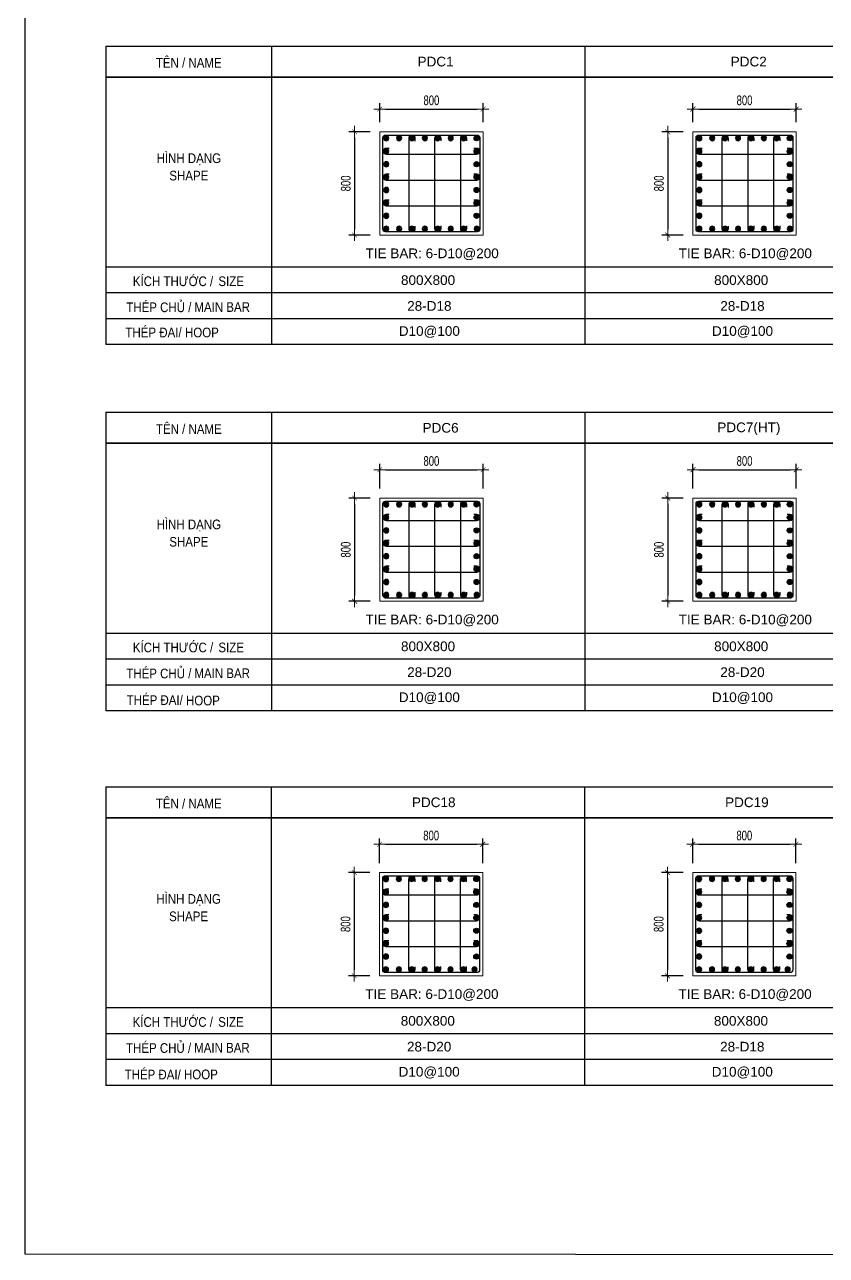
# Model space of a CAD drawing. Header units: millimetres. Extents: x 458085 to 481415, y 87765 to 165974.
# Drawn here: x 458086 to 464297, y 149341 to 158876 of the extents above; entities that cross this region are included whole.
import ezdxf
from ezdxf.enums import TextEntityAlignment as Align

# ---------------------------------------------------------------- set-up
doc = ezdxf.new("R2010")
doc.units = ezdxf.units.MM
doc.linetypes.add('CENTER2', pattern=[1.125, 0.75, -0.125, 0.125, -0.125])
doc.layers.get('Defpoints').update_dxf_attribs({"color": 151, "lineweight": 9})
for name, color, linetype in [('2', 2, 'Continuous'), ('A-ANNO-LEAD', 4, 'Continuous'), ('CEN', 1, 'CENTER2'), ('STL', 3, 'Continuous'), ('TIT1', 3, 'Continuous')]:
    doc.layers.add(name, color=color, linetype=linetype)
for name, color, linetype, lineweight in [('NDC_S_CONTINUOUS', 3, 'Continuous', 20), ('NDC_S_DIM', 1, 'Continuous', 15), ('NDC_S_VN TEXT', 7, 'Continuous', 20)]:
    doc.layers.add(name, color=color, linetype=linetype, lineweight=lineweight)
doc.styles.add('NDC_ARIAL', font='arial.ttf', dxfattribs={"width": 0.85})
doc.styles.add('NDC_DIM', font='', dxfattribs={"width": 0.75})
doc.styles.get('NDC_DIM').set_extended_font_data('Dotum')
doc.dimstyles.new('NDC_dim_30', dxfattribs={"dimscale": 30, "dimtxt": 2.5, "dimasz": 1.5, "dimexe": 1.5, "dimexo": 2.5, "dimgap": 1, "dimtad": 1, "dimdec": 0, "dimzin": 0, "dimdsep": 46, "dimtxsty": 'NDC_DIM', "dimblk": 'DIMMARK', "dimcen": 0.09, "dimdle": 1.2, "dimclrd": 1, "dimclre": 1, "dimclrt": 3, "dimadec": 0, "dimazin": 0, "dimtfac": 1, "dimtdec": 0, "dimtix": 1, "dimtofl": 0, "dimtmove": 0, "dimatfit": 3, "dimfxl": 8, "dimfxlon": 1, "dimtolj": 1, "dimtzin": 0, "dimarcsym": 0})

# ---------------------------------------------------------------- blocks, each defined once
blk = doc.blocks.new('8')
at = {"layer": '2'}
blk.add_hatch(color=256, dxfattribs=at).paths.add_polyline_path([(20, 0, 0.386127), (1.9, 19.9), (-1.9, 19.9, 0.386127), (-20, 0, 1)])
blk.add_circle((0, 0), 20, dxfattribs=at)
blk = doc.blocks.new('5')
at = {"layer": 'CEN', "rotation": 180}
blk.add_blockref('8', (0, 0), dxfattribs=at)
blk = doc.blocks.new('DIMMARK')
at = {"layer": 'NDC_S_DIM', "color": 1}
blk.add_line((-1.5, 0), (1, 0), dxfattribs=at)
at = {"layer": 'NDC_S_DIM', "color": 2, "const_width": 0.1}
blk.add_lwpolyline([(-0.42, -0.42), (0.42, 0.42)], dxfattribs=at)
blk = doc.blocks.new('*D26')
at = {"layer": 'Defpoints', "color": 0, "ltscale": 40, "transparency": 16777216}
for p in [(460837.3, 158045.9), (460641.9, 157245.9), (460837.3, 157245.9)]:
    blk.add_point(p, dxfattribs=at)
at = {"layer": 'NDC_S_DIM', "color": 1, "lineweight": -2, "ltscale": 40, "transparency": 16777216}
for p, q in [((460762.3, 158045.9), (460596.9, 158045.9)), ((460641.9, 158000.9), (460641.9, 157290.9)), ((460762.3, 157245.9), (460596.9, 157245.9))]:
    blk.add_line(p, q, dxfattribs=at)
at = {"layer": 'NDC_S_DIM', "color": 1, "lineweight": -2, "ltscale": 40, "transparency": 16777216, "xscale": 45, "yscale": 45, "zscale": 45}
for p, rotation in [((460641.9, 158045.9), 90), ((460641.9, 157245.9), 270)]:
    blk.add_blockref('DIMMARK', p, dxfattribs=dict(at, rotation=rotation))
at = {"layer": 'NDC_S_DIM', "color": 3, "ltscale": 40, "transparency": 16777216, "insert": (460574.3, 157645.9), "char_height": 75, "attachment_point": 5, "rotation": 90, "style": 'NDC_DIM'}
blk.add_mtext('\\A1;800', dxfattribs=at)
blk = doc.blocks.new('*D25')
at = {"layer": 'Defpoints', "color": 0, "ltscale": 40, "transparency": 16777216}
for p in [(463263.3, 158045.9), (463068, 157245.9), (463263.3, 157245.9)]:
    blk.add_point(p, dxfattribs=at)
at = {"layer": 'NDC_S_DIM', "color": 1, "lineweight": -2, "ltscale": 40, "transparency": 16777216}
for p, q in [((463188.3, 158045.9), (463023, 158045.9)), ((463068, 158000.9), (463068, 157290.9)), ((463188.3, 157245.9), (463023, 157245.9))]:
    blk.add_line(p, q, dxfattribs=at)
at = {"layer": 'NDC_S_DIM', "color": 1, "lineweight": -2, "ltscale": 40, "transparency": 16777216, "xscale": 45, "yscale": 45, "zscale": 45}
for p, rotation in [((463068, 158045.9), 90), ((463068, 157245.9), 270)]:
    blk.add_blockref('DIMMARK', p, dxfattribs=dict(at, rotation=rotation))
at = {"layer": 'NDC_S_DIM', "color": 3, "ltscale": 40, "transparency": 16777216, "insert": (463000.4, 157645.9), "char_height": 75, "attachment_point": 5, "rotation": 90, "style": 'NDC_DIM'}
blk.add_mtext('\\A1;800', dxfattribs=at)
blk = doc.blocks.new('*D45')
at = {"layer": 'Defpoints', "color": 0, "ltscale": 40, "transparency": 16777216}
for p in [(461637.3, 155427.5), (460837.3, 155206.1), (461637.3, 155206.1)]:
    blk.add_point(p, dxfattribs=at)
at = {"layer": 'NDC_S_DIM', "color": 1, "lineweight": -2, "ltscale": 40, "transparency": 16777216}
for p, q in [((460837.3, 155281.1), (460837.3, 155472.5)), ((460882.3, 155427.5), (461592.3, 155427.5)), ((461637.3, 155281.1), (461637.3, 155472.5))]:
    blk.add_line(p, q, dxfattribs=at)
at = {"layer": 'NDC_S_DIM', "color": 1, "lineweight": -2, "ltscale": 40, "transparency": 16777216, "xscale": 45, "yscale": 45, "zscale": 45, "rotation": 180}
blk.add_blockref('DIMMARK', (460837.3, 155427.5), dxfattribs=at)
at = {"layer": 'NDC_S_DIM', "color": 1, "lineweight": -2, "ltscale": 40, "transparency": 16777216, "xscale": 45, "yscale": 45, "zscale": 45}
blk.add_blockref('DIMMARK', (461637.3, 155427.5), dxfattribs=at)
at = {"layer": 'NDC_S_DIM', "color": 3, "ltscale": 40, "transparency": 16777216, "insert": (461237.3, 155495.1), "char_height": 75, "attachment_point": 5, "style": 'NDC_DIM'}
blk.add_mtext('\\A1;800', dxfattribs=at)
blk = doc.blocks.new('*D46')
at = {"layer": 'Defpoints', "color": 0, "ltscale": 40, "transparency": 16777216}
for p in [(460837.3, 155208.7), (460641.9, 154408.7), (460837.3, 154408.7)]:
    blk.add_point(p, dxfattribs=at)
at = {"layer": 'NDC_S_DIM', "color": 1, "lineweight": -2, "ltscale": 40, "transparency": 16777216}
for p, q in [((460762.3, 155208.7), (460596.9, 155208.7)), ((460641.9, 155163.7), (460641.9, 154453.7)), ((460762.3, 154408.7), (460596.9, 154408.7))]:
    blk.add_line(p, q, dxfattribs=at)
at = {"layer": 'NDC_S_DIM', "color": 1, "lineweight": -2, "ltscale": 40, "transparency": 16777216, "xscale": 45, "yscale": 45, "zscale": 45}
for p, rotation in [((460641.9, 155208.7), 90), ((460641.9, 154408.7), 270)]:
    blk.add_blockref('DIMMARK', p, dxfattribs=dict(at, rotation=rotation))
at = {"layer": 'NDC_S_DIM', "color": 3, "ltscale": 40, "transparency": 16777216, "insert": (460574.3, 154808.7), "char_height": 75, "attachment_point": 5, "rotation": 90, "style": 'NDC_DIM'}
blk.add_mtext('\\A1;800', dxfattribs=at)
blk = doc.blocks.new('*D35')
at = {"layer": 'Defpoints', "color": 0, "ltscale": 40, "transparency": 16777216}
for p in [(464063.3, 155427.5), (463263.3, 155206.1), (464063.3, 155206.1)]:
    blk.add_point(p, dxfattribs=at)
at = {"layer": 'NDC_S_DIM', "color": 1, "lineweight": -2, "ltscale": 40, "transparency": 16777216}
for p, q in [((463263.3, 155281.1), (463263.3, 155472.5)), ((463308.3, 155427.5), (464018.3, 155427.5)), ((464063.3, 155281.1), (464063.3, 155472.5))]:
    blk.add_line(p, q, dxfattribs=at)
at = {"layer": 'NDC_S_DIM', "color": 1, "lineweight": -2, "ltscale": 40, "transparency": 16777216, "xscale": 45, "yscale": 45, "zscale": 45, "rotation": 180}
blk.add_blockref('DIMMARK', (463263.3, 155427.5), dxfattribs=at)
at = {"layer": 'NDC_S_DIM', "color": 1, "lineweight": -2, "ltscale": 40, "transparency": 16777216, "xscale": 45, "yscale": 45, "zscale": 45}
blk.add_blockref('DIMMARK', (464063.3, 155427.5), dxfattribs=at)
at = {"layer": 'NDC_S_DIM', "color": 3, "ltscale": 40, "transparency": 16777216, "insert": (463663.3, 155495.1), "char_height": 75, "attachment_point": 5, "style": 'NDC_DIM'}
blk.add_mtext('\\A1;800', dxfattribs=at)
blk = doc.blocks.new('*D36')
at = {"layer": 'Defpoints', "color": 0, "ltscale": 40, "transparency": 16777216}
for p in [(463263.3, 155208.7), (463068, 154408.7), (463263.3, 154408.7)]:
    blk.add_point(p, dxfattribs=at)
at = {"layer": 'NDC_S_DIM', "color": 1, "lineweight": -2, "ltscale": 40, "transparency": 16777216}
for p, q in [((463188.3, 155208.7), (463023, 155208.7)), ((463068, 155163.7), (463068, 154453.7)), ((463188.3, 154408.7), (463023, 154408.7))]:
    blk.add_line(p, q, dxfattribs=at)
at = {"layer": 'NDC_S_DIM', "color": 1, "lineweight": -2, "ltscale": 40, "transparency": 16777216, "xscale": 45, "yscale": 45, "zscale": 45}
for p, rotation in [((463068, 155208.7), 90), ((463068, 154408.7), 270)]:
    blk.add_blockref('DIMMARK', p, dxfattribs=dict(at, rotation=rotation))
at = {"layer": 'NDC_S_DIM', "color": 3, "ltscale": 40, "transparency": 16777216, "insert": (463000.4, 154808.7), "char_height": 75, "attachment_point": 5, "rotation": 90, "style": 'NDC_DIM'}
blk.add_mtext('\\A1;800', dxfattribs=at)
blk = doc.blocks.new('*D53')
at = {"layer": 'Defpoints', "color": 0, "ltscale": 40, "transparency": 16777216}
for p in [(461635.5, 152526), (460835.5, 152304.6), (461635.5, 152304.6)]:
    blk.add_point(p, dxfattribs=at)
at = {"layer": 'NDC_S_DIM', "color": 1, "lineweight": -2, "ltscale": 40, "transparency": 16777216}
for p, q in [((460835.5, 152379.6), (460835.5, 152571)), ((461635.5, 152379.6), (461635.5, 152571)), ((460880.5, 152526), (461590.5, 152526))]:
    blk.add_line(p, q, dxfattribs=at)
at = {"layer": 'NDC_S_DIM', "color": 1, "lineweight": -2, "ltscale": 40, "transparency": 16777216, "xscale": 45, "yscale": 45, "zscale": 45, "rotation": 180}
blk.add_blockref('DIMMARK', (460835.5, 152526), dxfattribs=at)
at = {"layer": 'NDC_S_DIM', "color": 1, "lineweight": -2, "ltscale": 40, "transparency": 16777216, "xscale": 45, "yscale": 45, "zscale": 45}
blk.add_blockref('DIMMARK', (461635.5, 152526), dxfattribs=at)
at = {"layer": 'NDC_S_DIM', "color": 3, "ltscale": 40, "transparency": 16777216, "insert": (461235.5, 152593.5), "char_height": 75, "attachment_point": 5, "style": 'NDC_DIM'}
blk.add_mtext('\\A1;800', dxfattribs=at)
blk = doc.blocks.new('*D54')
at = {"layer": 'Defpoints', "color": 0, "ltscale": 40, "transparency": 16777216}
for p in [(460835.5, 152307.2), (460640.2, 151507.2), (460835.5, 151507.2)]:
    blk.add_point(p, dxfattribs=at)
at = {"layer": 'NDC_S_DIM', "color": 1, "lineweight": -2, "ltscale": 40, "transparency": 16777216}
for p, q in [((460760.5, 152307.2), (460595.2, 152307.2)), ((460640.2, 152262.2), (460640.2, 151552.2)), ((460760.5, 151507.2), (460595.2, 151507.2))]:
    blk.add_line(p, q, dxfattribs=at)
at = {"layer": 'NDC_S_DIM', "color": 1, "lineweight": -2, "ltscale": 40, "transparency": 16777216, "xscale": 45, "yscale": 45, "zscale": 45}
for p, rotation in [((460640.2, 152307.2), 90), ((460640.2, 151507.2), 270)]:
    blk.add_blockref('DIMMARK', p, dxfattribs=dict(at, rotation=rotation))
at = {"layer": 'NDC_S_DIM', "color": 3, "ltscale": 40, "transparency": 16777216, "insert": (460572.6, 151907.2), "char_height": 75, "attachment_point": 5, "rotation": 90, "style": 'NDC_DIM'}
blk.add_mtext('\\A1;800', dxfattribs=at)
blk = doc.blocks.new('*D49')
at = {"layer": 'Defpoints', "color": 0, "ltscale": 40, "transparency": 16777216}
for p in [(464061.6, 152526), (463261.6, 152304.6), (464061.6, 152304.6)]:
    blk.add_point(p, dxfattribs=at)
at = {"layer": 'NDC_S_DIM', "color": 1, "lineweight": -2, "ltscale": 40, "transparency": 16777216}
for p, q in [((463261.6, 152379.6), (463261.6, 152571)), ((464061.6, 152379.6), (464061.6, 152571)), ((463306.6, 152526), (464016.6, 152526))]:
    blk.add_line(p, q, dxfattribs=at)
at = {"layer": 'NDC_S_DIM', "color": 1, "lineweight": -2, "ltscale": 40, "transparency": 16777216, "xscale": 45, "yscale": 45, "zscale": 45, "rotation": 180}
blk.add_blockref('DIMMARK', (463261.6, 152526), dxfattribs=at)
at = {"layer": 'NDC_S_DIM', "color": 1, "lineweight": -2, "ltscale": 40, "transparency": 16777216, "xscale": 45, "yscale": 45, "zscale": 45}
blk.add_blockref('DIMMARK', (464061.6, 152526), dxfattribs=at)
at = {"layer": 'NDC_S_DIM', "color": 3, "ltscale": 40, "transparency": 16777216, "insert": (463661.6, 152593.5), "char_height": 75, "attachment_point": 5, "style": 'NDC_DIM'}
blk.add_mtext('\\A1;800', dxfattribs=at)
blk = doc.blocks.new('*D50')
at = {"layer": 'Defpoints', "color": 0, "ltscale": 40, "transparency": 16777216}
for p in [(463261.6, 152307.2), (463066.3, 151507.2), (463261.6, 151507.2)]:
    blk.add_point(p, dxfattribs=at)
at = {"layer": 'NDC_S_DIM', "color": 1, "lineweight": -2, "ltscale": 40, "transparency": 16777216}
for p, q in [((463186.6, 152307.2), (463021.3, 152307.2)), ((463066.3, 152262.2), (463066.3, 151552.2)), ((463186.6, 151507.2), (463021.3, 151507.2))]:
    blk.add_line(p, q, dxfattribs=at)
at = {"layer": 'NDC_S_DIM', "color": 1, "lineweight": -2, "ltscale": 40, "transparency": 16777216, "xscale": 45, "yscale": 45, "zscale": 45}
for p, rotation in [((463066.3, 152307.2), 90), ((463066.3, 151507.2), 270)]:
    blk.add_blockref('DIMMARK', p, dxfattribs=dict(at, rotation=rotation))
at = {"layer": 'NDC_S_DIM', "color": 3, "ltscale": 40, "transparency": 16777216, "insert": (462998.7, 151907.2), "char_height": 75, "attachment_point": 5, "rotation": 90, "style": 'NDC_DIM'}
blk.add_mtext('\\A1;800', dxfattribs=at)
blk = doc.blocks.new('*D313')
at = {"layer": 'Defpoints', "color": 0, "ltscale": 40, "transparency": 16777216}
for p in [(461637.3, 158221.7), (460837.3, 158045.9), (461637.3, 158045.9)]:
    blk.add_point(p, dxfattribs=at)
at = {"layer": 'NDC_S_DIM', "color": 1, "lineweight": -2, "ltscale": 40, "transparency": 16777216}
for p, q in [((460837.3, 158120.9), (460837.3, 158266.7)), ((460882.3, 158221.7), (461592.3, 158221.7)), ((461637.3, 158120.9), (461637.3, 158266.7))]:
    blk.add_line(p, q, dxfattribs=at)
at = {"layer": 'NDC_S_DIM', "color": 1, "lineweight": -2, "ltscale": 40, "transparency": 16777216, "xscale": 45, "yscale": 45, "zscale": 45, "rotation": 180}
blk.add_blockref('DIMMARK', (460837.3, 158221.7), dxfattribs=at)
at = {"layer": 'NDC_S_DIM', "color": 1, "lineweight": -2, "ltscale": 40, "transparency": 16777216, "xscale": 45, "yscale": 45, "zscale": 45}
blk.add_blockref('DIMMARK', (461637.3, 158221.7), dxfattribs=at)
at = {"layer": 'NDC_S_DIM', "color": 3, "ltscale": 40, "transparency": 16777216, "insert": (461237.3, 158289.2), "char_height": 75, "attachment_point": 5, "style": 'NDC_DIM'}
blk.add_mtext('\\A1;800', dxfattribs=at)
blk = doc.blocks.new('*D314')
at = {"layer": 'Defpoints', "color": 0, "ltscale": 40, "transparency": 16777216}
for p in [(464063.3, 158221.7), (463263.3, 158045.9), (464063.3, 158045.9)]:
    blk.add_point(p, dxfattribs=at)
at = {"layer": 'NDC_S_DIM', "color": 1, "lineweight": -2, "ltscale": 40, "transparency": 16777216}
for p, q in [((463263.3, 158120.9), (463263.3, 158266.7)), ((463308.3, 158221.7), (464018.3, 158221.7)), ((464063.3, 158120.9), (464063.3, 158266.7))]:
    blk.add_line(p, q, dxfattribs=at)
at = {"layer": 'NDC_S_DIM', "color": 1, "lineweight": -2, "ltscale": 40, "transparency": 16777216, "xscale": 45, "yscale": 45, "zscale": 45, "rotation": 180}
blk.add_blockref('DIMMARK', (463263.3, 158221.7), dxfattribs=at)
at = {"layer": 'NDC_S_DIM', "color": 1, "lineweight": -2, "ltscale": 40, "transparency": 16777216, "xscale": 45, "yscale": 45, "zscale": 45}
blk.add_blockref('DIMMARK', (464063.3, 158221.7), dxfattribs=at)
at = {"layer": 'NDC_S_DIM', "color": 3, "ltscale": 40, "transparency": 16777216, "insert": (463663.3, 158289.2), "char_height": 75, "attachment_point": 5, "style": 'NDC_DIM'}
blk.add_mtext('\\A1;800', dxfattribs=at)

msp = doc.modelspace()

# ---------------------------------------------------------------- linework, layer by layer
at = {"layer": '2', "lineweight": -2, "ltscale": 1000}
for points in [[(461612.3, 158000.9), (461612.3, 157290.9, -0.414214), (461592.3, 157270.9), (460882.3, 157270.9, -0.414214), (460862.3, 157290.9), (460862.3, 158000.9, -0.414214), (460882.3, 158020.9), (461592.3, 158020.9, -0.414214)], [(464038.3, 158000.9), (464038.3, 157290.9, -0.414214), (464018.3, 157270.9), (463308.3, 157270.9, -0.414214), (463288.3, 157290.9), (463288.3, 158000.9, -0.414214), (463308.3, 158020.9), (464018.3, 158020.9, -0.414214)], [(461612.3, 155163.7), (461612.3, 154453.7, -0.414214), (461592.3, 154433.7), (460882.3, 154433.7, -0.414214), (460862.3, 154453.7), (460862.3, 155163.7, -0.414214), (460882.3, 155183.7), (461592.3, 155183.7, -0.414214)], [(464038.3, 155163.7), (464038.3, 154453.7, -0.414214), (464018.3, 154433.7), (463308.3, 154433.7, -0.414214), (463288.3, 154453.7), (463288.3, 155163.7, -0.414214), (463308.3, 155183.7), (464018.3, 155183.7, -0.414214)], [(461610.5, 152262.2), (461610.5, 151552.2, -0.414214), (461590.5, 151532.2), (460880.5, 151532.2, -0.414214), (460860.5, 151552.2), (460860.5, 152262.2, -0.414214), (460880.5, 152282.2), (461590.5, 152282.2, -0.414214)], [(464036.6, 152262.2), (464036.6, 151552.2, -0.414214), (464016.6, 151532.2), (463306.6, 151532.2, -0.414214), (463286.6, 151552.2), (463286.6, 152262.2, -0.414214), (463306.6, 152282.2), (464016.6, 152282.2, -0.414214)]]:
    msp.add_lwpolyline(points, format="xyb", close=True, dxfattribs=at)
at = {"layer": '2'}
for points in [[(461109.5, 157315.5), (461109.5, 157293.4, -1), (461064.5, 157293.4), (461064.5, 157995.4, -1), (461109.5, 157995.4), (461109.5, 157973.3)], [(461309.5, 157317), (461309.5, 157294.9, -1), (461264.5, 157294.9), (461264.5, 157996.9, -1), (461309.5, 157996.9), (461309.5, 157974.7)], [(461509.5, 157317), (461509.5, 157294.9, -1), (461464.5, 157294.9), (461464.5, 157996.9, -1), (461509.5, 157996.9), (461509.5, 157974.7)], [(463535.6, 157315.5), (463535.6, 157293.4, -1), (463490.6, 157293.4), (463490.6, 157995.4, -1), (463535.6, 157995.4), (463535.6, 157973.3)], [(463735.6, 157317), (463735.6, 157294.9, -1), (463690.6, 157294.9), (463690.6, 157996.9, -1), (463735.6, 157996.9), (463735.6, 157974.7)], [(463935.6, 157317), (463935.6, 157294.9, -1), (463890.6, 157294.9), (463890.6, 157996.9, -1), (463935.6, 157996.9), (463935.6, 157974.7)], [(460909.2, 157917.4), (460887, 157917.4, 1), (460887, 157872.4), (461589.1, 157872.4, 1), (461589.1, 157917.4), (461566.9, 157917.4)], [(463335.3, 157917.4), (463313.1, 157917.4, 1), (463313.1, 157872.4), (464015.2, 157872.4, 1), (464015.2, 157917.4), (463993, 157917.4)], [(460909.2, 157717.4), (460887, 157717.4, 1), (460887, 157672.4), (461589.1, 157672.4, 1), (461589.1, 157717.4), (461566.9, 157717.4)], [(463335.3, 157717.4), (463313.1, 157717.4, 1), (463313.1, 157672.4), (464015.2, 157672.4, 1), (464015.2, 157717.4), (463993, 157717.4)], [(460909.2, 157517.4), (460887, 157517.4, 1), (460887, 157472.4), (461589.1, 157472.4, 1), (461589.1, 157517.4), (461566.9, 157517.4)], [(463335.3, 157517.4), (463313.1, 157517.4, 1), (463313.1, 157472.4), (464015.2, 157472.4, 1), (464015.2, 157517.4), (463993, 157517.4)], [(461109.5, 154478.3), (461109.5, 154456.2, -1), (461064.5, 154456.2), (461064.5, 155158.2, -1), (461109.5, 155158.2), (461109.5, 155136.1)], [(461309.5, 154479.8), (461309.5, 154457.7, -1), (461264.5, 154457.7), (461264.5, 155159.7, -1), (461309.5, 155159.7), (461309.5, 155137.5)], [(461509.5, 154479.8), (461509.5, 154457.7, -1), (461464.5, 154457.7), (461464.5, 155159.7, -1), (461509.5, 155159.7), (461509.5, 155137.5)], [(463535.6, 154478.3), (463535.6, 154456.2, -1), (463490.6, 154456.2), (463490.6, 155158.2, -1), (463535.6, 155158.2), (463535.6, 155136.1)], [(463735.6, 154479.8), (463735.6, 154457.7, -1), (463690.6, 154457.7), (463690.6, 155159.7, -1), (463735.6, 155159.7), (463735.6, 155137.5)], [(463935.6, 154479.8), (463935.6, 154457.7, -1), (463890.6, 154457.7), (463890.6, 155159.7, -1), (463935.6, 155159.7), (463935.6, 155137.5)], [(460909.2, 155080.2), (460887, 155080.2, 1), (460887, 155035.2), (461589.1, 155035.2, 1), (461589.1, 155080.2), (461566.9, 155080.2)], [(463335.3, 155080.2), (463313.1, 155080.2, 1), (463313.1, 155035.2), (464015.2, 155035.2, 1), (464015.2, 155080.2), (463993, 155080.2)], [(460909.2, 154880.2), (460887, 154880.2, 1), (460887, 154835.2), (461589.1, 154835.2, 1), (461589.1, 154880.2), (461566.9, 154880.2)], [(463335.3, 154880.2), (463313.1, 154880.2, 1), (463313.1, 154835.2), (464015.2, 154835.2, 1), (464015.2, 154880.2), (463993, 154880.2)], [(460909.2, 154680.2), (460887, 154680.2, 1), (460887, 154635.2), (461589.1, 154635.2, 1), (461589.1, 154680.2), (461566.9, 154680.2)], [(463335.3, 154680.2), (463313.1, 154680.2, 1), (463313.1, 154635.2), (464015.2, 154635.2, 1), (464015.2, 154680.2), (463993, 154680.2)], [(461107.8, 151576.8), (461107.8, 151554.6, -1), (461062.8, 151554.6), (461062.8, 152256.7, -1), (461107.8, 152256.7), (461107.8, 152234.5)], [(461307.8, 151578.3), (461307.8, 151556.1, -1), (461262.8, 151556.1), (461262.8, 152258.1, -1), (461307.8, 152258.1), (461307.8, 152236)], [(461507.8, 151578.3), (461507.8, 151556.1, -1), (461462.8, 151556.1), (461462.8, 152258.1, -1), (461507.8, 152258.1), (461507.8, 152236)], [(463533.9, 151576.8), (463533.9, 151554.6, -1), (463488.9, 151554.6), (463488.9, 152256.7, -1), (463533.9, 152256.7), (463533.9, 152234.5)], [(463733.9, 151578.3), (463733.9, 151556.1, -1), (463688.9, 151556.1), (463688.9, 152258.1, -1), (463733.9, 152258.1), (463733.9, 152236)], [(463933.9, 151578.3), (463933.9, 151556.1, -1), (463888.9, 151556.1), (463888.9, 152258.1, -1), (463933.9, 152258.1), (463933.9, 152236)], [(460907.4, 152178.7), (460885.3, 152178.7, 1), (460885.3, 152133.7), (461587.3, 152133.7, 1), (461587.3, 152178.7), (461565.2, 152178.7)], [(463333.5, 152178.7), (463311.4, 152178.7, 1), (463311.4, 152133.7), (464013.4, 152133.7, 1), (464013.4, 152178.7), (463991.3, 152178.7)], [(460907.4, 151978.7), (460885.3, 151978.7, 1), (460885.3, 151933.7), (461587.3, 151933.7, 1), (461587.3, 151978.7), (461565.2, 151978.7)], [(463333.5, 151978.7), (463311.4, 151978.7, 1), (463311.4, 151933.7), (464013.4, 151933.7, 1), (464013.4, 151978.7), (463991.3, 151978.7)], [(460907.4, 151778.7), (460885.3, 151778.7, 1), (460885.3, 151733.7), (461587.3, 151733.7, 1), (461587.3, 151778.7), (461565.2, 151778.7)], [(463333.5, 151778.7), (463311.4, 151778.7, 1), (463311.4, 151733.7), (464013.4, 151733.7, 1), (464013.4, 151778.7), (463991.3, 151778.7)]]:
    msp.add_lwpolyline(points, format="xyb", dxfattribs=at)
at = {"layer": 'A-ANNO-LEAD'}
msp.add_lwpolyline([(458087.5, 149354.1), (479422.5, 149341), (479422.5, 165961), (458087.5, 165974.1)], close=True, dxfattribs=at)
at = {"layer": 'NDC_S_CONTINUOUS', "ltscale": 70}
for points in [[(461637.3, 158045.9), (461637.3, 157245.9), (460837.3, 157245.9), (460837.3, 158045.9), (461637.3, 158045.9)], [(464063.3, 158045.9), (464063.3, 157245.9), (463263.3, 157245.9), (463263.3, 158045.9), (464063.3, 158045.9)], [(461637.3, 155208.7), (461637.3, 154408.7), (460837.3, 154408.7), (460837.3, 155208.7), (461637.3, 155208.7)], [(464063.3, 155208.7), (464063.3, 154408.7), (463263.3, 154408.7), (463263.3, 155208.7), (464063.3, 155208.7)], [(461635.5, 152307.2), (461635.5, 151507.2), (460835.5, 151507.2), (460835.5, 152307.2), (461635.5, 152307.2)], [(464061.6, 152307.2), (464061.6, 151507.2), (463261.6, 151507.2), (463261.6, 152307.2), (464061.6, 152307.2)]]:
    msp.add_lwpolyline(points, dxfattribs=at)
at = {"layer": 'TIT1', "color": 2}
for p, q in [((458715.9, 158709.9), (479422.5, 158709.9)), ((458715.9, 155872.7), (479423.2, 155872.7)), ((458714.2, 152971.2), (479422.5, 152971.2))]:
    msp.add_line(p, q, dxfattribs=at)
at = {"layer": 'TIT1'}
for p, q in [((458715.9, 158709.9), (458715.9, 156397.1)), ((459999.9, 156397.1), (459999.9, 158709.9)), ((462426, 158709.9), (462426, 156397.1)), ((458087.5, 158469.9), (458085.8, 158469.9)), ((458715.9, 158469.9), (479422.5, 158469.9)), ((479420.8, 158469.9), (458715.9, 158469.9)), ((479422.5, 156397.1), (458715.9, 156397.1)), ((458715.9, 155872.7), (458715.9, 153559.9)), ((459999.9, 153559.9), (459999.9, 155872.7)), ((462426, 155872.7), (462426, 153559.9)), ((458087.5, 155632.7), (458086.5, 155632.7)), ((458715.9, 155632.7), (479423.2, 155632.7)), ((479421.4, 155632.7), (458715.9, 155632.7)), ((479422.5, 153559.9), (458715.9, 153559.9)), ((458714.2, 152971.2), (458714.2, 150658.3)), ((459998.1, 150658.3), (459998.1, 152971.2)), ((462424.2, 152971.2), (462424.2, 150658.3)), ((458087.5, 152841.5), (458085.8, 152841.5)), ((458714.2, 152731.2), (479422.5, 152731.2)), ((479420.8, 152731.2), (458714.2, 152731.2)), ((479420.8, 150658.3), (458714.2, 150658.3))]:
    msp.add_line(p, q, dxfattribs=at)
at = {"layer": 'TIT1', "color": 8}
for p, q in [((479423, 156997.1), (458715.9, 156997.1)), ((479423, 156797.1), (458715.9, 156797.1)), ((479423, 156597.1), (458715.9, 156597.1)), ((479423, 156397.1), (459145.1, 156397.1)), ((479423, 154159.9), (458715.9, 154159.9)), ((479423, 153959.9), (458715.9, 153959.9)), ((479423, 153759.9), (458715.9, 153759.9)), ((479423, 153559.9), (459145.1, 153559.9)), ((479421.3, 151258.3), (458714.2, 151258.3)), ((479421.3, 151058.3), (458714.2, 151058.3)), ((479421.3, 150858.3), (458714.2, 150858.3)), ((479421.3, 150658.3), (459143.4, 150658.3))]:
    msp.add_line(p, q, dxfattribs=at)

# ---------------------------------------------------------------- block references
at = {"layer": 'STL', "xscale": -1}
for p in [(460887, 157995.9), (463313.1, 157995.9), (460887, 157894.9), (463313.1, 157894.9), (460887, 157794.9), (463313.1, 157794.9), (460887, 157694.9), (463313.1, 157694.9), (460887, 157594.9), (463313.1, 157594.9), (460887, 157494.9), (463313.1, 157494.9), (460887, 157394.9), (463313.1, 157394.9), (460887, 157294.9), (463313.1, 157294.9), (460887, 155158.7), (463313.1, 155158.7), (460887, 155057.7), (463313.1, 155057.7), (460887, 154957.7), (463313.1, 154957.7), (460887, 154857.7), (463313.1, 154857.7), (460887, 154757.7), (463313.1, 154757.7), (460887, 154657.7), (463313.1, 154657.7), (460887, 154557.7), (463313.1, 154557.7), (460887, 154457.7), (463313.1, 154457.7), (460885.3, 152257.2), (463311.4, 152257.2), (460885.3, 152156.2), (463311.4, 152156.2), (460885.3, 152056.2), (463311.4, 152056.2), (460885.3, 151956.2), (463311.4, 151956.2), (460885.3, 151856.2), (463311.4, 151856.2), (460885.3, 151756.2), (463311.4, 151756.2), (460885.3, 151656.2), (463311.4, 151656.2), (460885.3, 151556.2), (463311.4, 151556.2)]:
    msp.add_blockref('5', p, dxfattribs=at)
at = {"layer": 'STL', "xscale": -1, "rotation": 270}
for p in [(460987, 157996.9), (461087, 157996.9), (461187, 157996.9), (461287, 157996.9), (461387, 157996.9), (461487, 157996.9), (463413.1, 157996.9), (463513.1, 157996.9), (463613.1, 157996.9), (463713.1, 157996.9), (463813.1, 157996.9), (463913.1, 157996.9), (460887, 157294.9), (460987, 157294.9), (461087, 157294.9), (461187, 157294.9), (461287, 157294.9), (461387, 157294.9), (461487, 157294.9), (461588.4, 157294.9), (463313.1, 157294.9), (463413.1, 157294.9), (463513.1, 157294.9), (463613.1, 157294.9), (463713.1, 157294.9), (463813.1, 157294.9), (463913.1, 157294.9), (464014.5, 157294.9), (460987, 155159.7), (461087, 155159.7), (461187, 155159.7), (461287, 155159.7), (461387, 155159.7), (461487, 155159.7), (463413.1, 155159.7), (463513.1, 155159.7), (463613.1, 155159.7), (463713.1, 155159.7), (463813.1, 155159.7), (463913.1, 155159.7), (460887, 154457.7), (460987, 154457.7), (461087, 154457.7), (461187, 154457.7), (461287, 154457.7), (461387, 154457.7), (461487, 154457.7), (461587.4, 154457.7), (463313.1, 154457.7), (463413.1, 154457.7), (463513.1, 154457.7), (463613.1, 154457.7), (463713.1, 154457.7), (463813.1, 154457.7), (463913.1, 154457.7), (464013.5, 154457.7), (460985.3, 152258.1), (461085.3, 152258.1), (461185.3, 152258.1), (461285.3, 152258.1), (461385.3, 152258.1), (461485.3, 152258.1), (463411.4, 152258.1), (463511.4, 152258.1), (463611.4, 152258.1), (463711.4, 152258.1), (463811.4, 152258.1), (463911.4, 152258.1), (460885.3, 151556.2), (460985.3, 151556.2), (461085.3, 151556.2), (461185.3, 151556.2), (461285.3, 151556.2), (461385.3, 151556.2), (461485.3, 151556.2), (461571.2, 151556.2), (463311.4, 151556.2), (463411.4, 151556.2), (463511.4, 151556.2), (463611.4, 151556.2), (463711.4, 151556.2), (463811.4, 151556.2), (463911.4, 151556.2), (463997.3, 151556.2)]:
    msp.add_blockref('5', p, dxfattribs=at)
at = {"layer": 'STL'}
for p in [(461587.5, 157995.9), (464013.6, 157995.9), (461587.5, 157894.9), (464013.6, 157894.9), (461587.5, 157794.9), (464013.6, 157794.9), (461587.5, 157694.9), (464013.6, 157694.9), (461587.5, 157594.9), (464013.6, 157594.9), (461587.5, 157494.9), (464013.6, 157494.9), (461587.5, 157394.9), (464013.6, 157394.9), (461587.5, 155158.7), (464013.6, 155158.7), (461587.5, 155057.7), (464013.6, 155057.7), (461587.5, 154957.7), (464013.6, 154957.7), (461587.5, 154857.7), (464013.6, 154857.7), (461587.5, 154757.7), (464013.6, 154757.7), (461587.5, 154657.7), (464013.6, 154657.7), (461587.5, 154557.7), (464013.6, 154557.7), (461585.7, 152257.2), (464011.8, 152257.2), (461585.7, 152156.2), (464011.8, 152156.2), (461585.7, 152056.2), (464011.8, 152056.2), (461585.7, 151956.2), (464011.8, 151956.2), (461585.7, 151856.2), (464011.8, 151856.2), (461585.7, 151756.2), (464011.8, 151756.2), (461585.7, 151656.2), (464011.8, 151656.2)]:
    msp.add_blockref('5', p, dxfattribs=at)

# ---------------------------------------------------------------- texts
at = {"layer": 'NDC_S_VN TEXT', "style": 'NDC_ARIAL', "width": 0.85}
for s, p in [('HÌNH DẠNG', (459357.9, 157842.8)), ('KÍCH THƯỚC /', (459235.5, 156897.1)), ('THÉP CHỦ /', (459125.5, 156697.1)), ('THÉP ĐAI/', (459084.7, 156500.4)), ('HÌNH DẠNG', (459357.9, 155005.6)), ('KÍCH THƯỚC /', (459235.5, 154059.9)), ('THÉP CHỦ /', (459125.5, 153859.9)), ('THÉP ĐAI/', (459093.8, 153652.2)), ('HÌNH DẠNG', (459356.2, 152104.1)), ('KÍCH THƯỚC /', (459233.8, 151158.3)), ('THÉP CHỦ /', (459123.7, 150958.3)), ('THÉP ĐAI/', (459078, 150751.1))]:
    msp.add_text(s, height=75, dxfattribs=at).set_placement(p, align=Align.MIDDLE)
at = {"layer": 'TIT1', "style": 'NDC_ARIAL', "width": 0.85}
for s, p in [('TÊN / NAME', (459357.4, 158589.9)), ('SHAPE', (459357.9, 157706.6)), ('SIZE', (459686, 156888.2)), ('MAIN BAR', (459616.3, 156688.2)), ('HOOP', (459459.4, 156491)), ('TÊN / NAME', (459358, 155752.7)), ('SHAPE', (459357.9, 154869.4)), ('SIZE', (459686, 154051)), ('MAIN BAR', (459616.3, 153851)), ('HOOP', (459467.3, 153639.6)), ('TÊN / NAME', (459357.4, 152851.2)), ('SHAPE', (459356.2, 151967.8)), ('SIZE', (459684.3, 151149.5)), ('MAIN BAR', (459614.6, 150949.5)), ('HOOP', (459451.6, 150743))]:
    msp.add_text(s, height=75, dxfattribs=at).set_placement(p, align=Align.MIDDLE)
at = {"layer": 'TIT1', "color": 2, "style": 'NDC_ARIAL'}
for s, p in [('PDC1', (461269.8, 158589.9)), ('PDC2', (463695.9, 158589.9)), ('PDC6', (461308.5, 155752.7)), ('PDC7(HT)', (463696.9, 155746.9)), ('PDC18', (461255.3, 152851.2)), ('PDC19', (463681.4, 152851.2))]:
    msp.add_text(s, height=75, dxfattribs=at).set_placement(p, align=Align.MIDDLE)
at = {"layer": 'TIT1', "style": 'NDC_ARIAL'}
for s, p in [('TIE BAR: 6-D10@200', (461243.2, 157098.8)), ('TIE BAR: 6-D10@200', (463669.3, 157098.8)), ('800X800', (461211.4, 156896.9)), ('800X800', (463637.5, 156896.9)), ('28-D18', (461221.4, 156696.9)), ('28-D18', (463647.5, 156696.9)), ('D10@100', (461221.4, 156496.9)), ('D10@100', (463647.5, 156496.9)), ('TIE BAR: 6-D10@200', (461243.2, 154261.6)), ('TIE BAR: 6-D10@200', (463669.3, 154261.6)), ('800X800', (461211.4, 154059.7)), ('800X800', (463637.5, 154059.7)), ('28-D20', (461221.4, 153859.7)), ('28-D20', (463647.5, 153859.7)), ('D10@100', (461221.4, 153659.7)), ('D10@100', (463647.5, 153659.7)), ('TIE BAR: 6-D10@200', (461241.5, 151360)), ('TIE BAR: 6-D10@200', (463667.5, 151360)), ('800X800', (461209.6, 151158.1)), ('800X800', (463635.7, 151158.1)), ('28-D20', (461219.7, 150958.1)), ('28-D18', (463645.8, 150958.1)), ('D10@100', (461219.7, 150758.1)), ('D10@100', (463645.8, 150758.1))]:
    msp.add_text(s, height=75, dxfattribs=at).set_placement(p, align=Align.MIDDLE)

# ---------------------------------------------------------------- dimensions: what is measured, and where the dimension line sits
at = {"layer": 'NDC_S_DIM', "ltscale": 40}
for base, p1, p2, picture, middle in [((461637.3, 158221.7), (460837.3, 158045.9), (461637.3, 158045.9), '*D313', (461237.3, 158289.2)), ((464063.3, 158221.7), (463263.3, 158045.9), (464063.3, 158045.9), '*D314', (463663.3, 158289.2)), ((461637.3, 155427.5), (460837.3, 155206.1), (461637.3, 155206.1), '*D45', (461237.3, 155495.1)), ((464063.3, 155427.5), (463263.3, 155206.1), (464063.3, 155206.1), '*D35', (463663.3, 155495.1)), ((461635.5, 152526), (460835.5, 152304.6), (461635.5, 152304.6), '*D53', (461235.5, 152593.5)), ((464061.6, 152526), (463261.6, 152304.6), (464061.6, 152304.6), '*D49', (463661.6, 152593.5))]:
    dim = msp.add_linear_dim(base=base, p1=p1, p2=p2, dimstyle='NDC_dim_30', dxfattribs=at)
    dim.commit()
    dim.dimension.update_dxf_attribs({"geometry": picture, "text_midpoint": middle})
for base, p1, p2, picture, middle in [((460641.9, 157245.9), (460837.3, 158045.9), (460837.3, 157245.9), '*D26', (460574.3, 157645.9)), ((463068, 157245.9), (463263.3, 158045.9), (463263.3, 157245.9), '*D25', (463000.4, 157645.9)), ((460641.9, 154408.7), (460837.3, 155208.7), (460837.3, 154408.7), '*D46', (460574.3, 154808.7)), ((463068, 154408.7), (463263.3, 155208.7), (463263.3, 154408.7), '*D36', (463000.4, 154808.7)), ((460640.2, 151507.2), (460835.5, 152307.2), (460835.5, 151507.2), '*D54', (460572.6, 151907.2)), ((463066.3, 151507.2), (463261.6, 152307.2), (463261.6, 151507.2), '*D50', (462998.7, 151907.2))]:
    dim = msp.add_linear_dim(base=base, p1=p1, p2=p2, angle=90, dimstyle='NDC_dim_30', dxfattribs=at)
    dim.commit()
    dim.dimension.update_dxf_attribs({"geometry": picture, "text_midpoint": middle})

doc.saveas('drawing.dxf')
